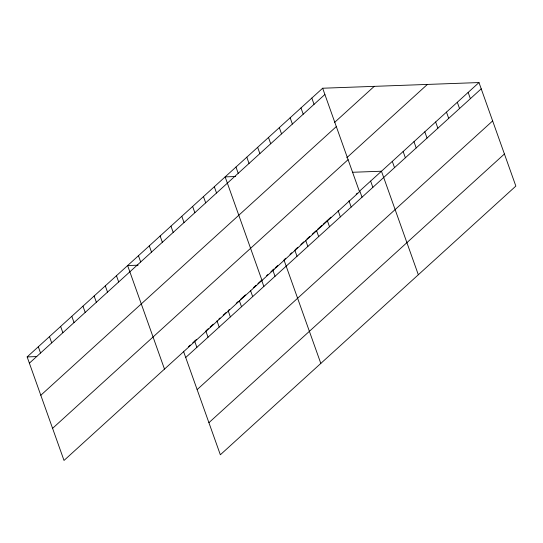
<?xml version="1.0" encoding="UTF-8"?>
<svg xmlns="http://www.w3.org/2000/svg" width="543" height="543" viewBox="0 0 543 543"><rect width="100%" height="100%" fill="white"/><g stroke="black" fill="none" stroke-linecap="round" stroke-linejoin="round"><path stroke-width="0.81" d="M322.657 88.224L359.52 191.754L64.013 460.444L27.15 356.914L322.657 88.224L478.987 82.556L515.85 186.086L220.343 454.776L183.48 351.246M29.376 363.172L324.89 94.482M334.515 122.48L374.249 86.351M40.806 395.27L336.321 126.58M346.733 157.769L427.395 84.43M52.583 428.346L348.09 159.656M188.441 346.739L190.301 345.043M192.779 342.789L196.498 339.409M208.288 328.691L205.804 330.945L208.037 337.21M210.148 327.001L213.25 324.178M218.829 319.108L220.071 317.974M223.173 315.157L226.268 312.34M229.37 309.517L228.135 310.644L230.361 316.908M236.191 303.313L238.058 301.623M240.535 299.369L245.497 294.856M253.561 287.525L256.038 285.272M257.898 283.575L261.624 280.195L263.85 286.453M266.586 275.681L267.821 274.554M270.923 271.738L274.025 268.914M275.267 267.787L277.744 265.534M284.552 259.344L285.754 258.251M289.969 254.423L291.774 252.78M295.385 249.495L297.795 247.303M300.802 244.567L303.815 241.832M306.822 239.096L309.836 236.361M312.239 234.169L315.856 230.884M317.662 229.241L321.87 225.413M323.078 224.32L330.904 217.2M356.188 194.211L357.389 193.118M478.987 82.556L359.799 190.932L362.025 197.19M185.706 357.511L481.213 88.821M197.136 389.609L492.644 120.919M208.912 422.678L504.42 153.988M235.621 176.509L225.141 176.889L262.004 280.419M352.448 172.28L381.464 171.228L418.334 274.751M138.098 265.181L127.625 265.561L164.488 369.091M27.15 356.914L36.822 356.561M468.147 92.412L470.381 98.67M457.315 102.26L459.541 108.525M446.482 112.116L448.708 118.374M435.642 121.965L437.875 128.229M424.809 131.82L427.036 138.078M413.976 141.669L416.203 147.934M403.137 151.524L405.37 157.782M392.304 161.373L394.53 167.638M370.631 181.077L372.865 187.342M348.959 200.781L351.192 207.046M311.825 98.073L314.051 104.337M338.126 210.636L340.352 216.895M300.985 107.928L303.218 114.186M327.293 220.485L329.52 226.75M290.152 117.777L292.385 124.042M316.454 230.341L318.687 236.599M279.319 127.632L281.546 133.89M305.621 240.189L307.847 246.454M268.48 137.481L270.713 143.746M294.788 250.045L297.014 256.303M257.647 147.336L259.873 153.594M283.948 259.893L320.818 363.423M246.814 157.185L249.04 163.45M272.783 270.041L275.016 276.306M235.974 167.04L238.207 173.298M214.309 186.744L216.535 193.003M250.459 290.342L252.685 296.607M203.469 196.593L205.702 202.858M239.293 300.496L241.526 306.754M192.636 206.449L194.862 212.707M181.796 216.297L184.029 222.562M216.969 320.798L219.196 327.056M170.964 226.153L173.197 232.411M160.131 236.001L162.357 242.266M194.638 341.099L196.871 347.357M149.291 245.857L151.524 252.115M138.458 255.705L140.685 261.97M116.46 275.708L118.686 281.973M105.294 285.862L107.528 292.12M94.129 296.01L96.362 302.275M82.97 306.164L85.197 312.422M71.805 316.311L74.031 322.576M60.64 326.465L62.873 332.723M49.474 336.612L51.707 342.877M38.315 346.76L40.542 353.025"/></g></svg>
